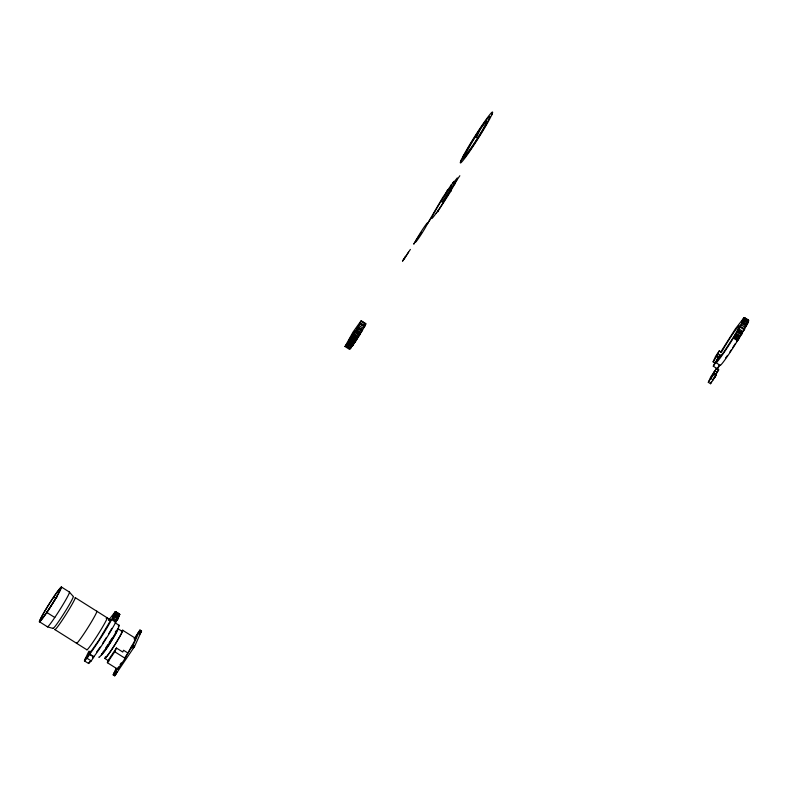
<?xml version="1.0" encoding="UTF-8"?>
<svg xmlns="http://www.w3.org/2000/svg" width="788" height="788" viewBox="0 0 788 788"><rect width="100%" height="100%" fill="white"/><g stroke="black" fill="none" stroke-linecap="round" stroke-linejoin="round"><path stroke-width="1.18" d="M90.088 651.213L87.271 656.788L98.569 640.664L109.552 622.165A19.099 1.251 -57.7 0 0 109.788 620.018M715.888 362.362L715.79 362.844A24.891 1.635 -57.7 0 0 733.382 338.072L738.208 330.497L742.355 333.117L737.538 340.692A24.891 1.635 -57.7 0 1 719.937 365.465L715.888 362.362L718.971 357.791L716.696 356.235L719.247 350.896L721.453 352.285L722.429 350.532A19.099 1.251 -57.7 0 1 737.686 327.197A19.099 1.251 -57.7 0 1 733.579 336.988L723.364 352.768L718.971 357.791M350.768 339.057L355.349 341.805L359.761 334.693L355.349 331.906L350.364 339.342L347.961 343.292L352.374 346.08L355.398 341.263L351.803 339.096M746.344 325.306L747.979 322.587L743.833 319.967L742.05 322.45L744.433 317.584L748.58 320.204L747.536 322.125M747.428 322.972L748.59 320.903L744.168 318.204M359.761 334.693L364.814 326.134L360.402 323.346L358.954 325.217L361.2 320.765L365.612 323.553L364.874 324.843M364.814 326.134L363.376 328.005L365.799 323.858L360.983 320.933L353.044 332.063L345.026 346.513L347.449 343.154L345.873 345.942L350.286 348.729L353.231 344.297L352.374 346.08M108.734 619.851L108.941 619.289L108.37 620.087M134.039 638.891L139.998 630.055L141.544 631.03L134.62 646.377L114.733 675.828L113.186 674.853L116.88 668.677M115.442 674.508C117.816 670.332 116.279 675.306 113.896 673.533M137.89 633.463L139.328 631.277L134.689 638.93A16.755 1.103 -57.7 0 1 130.503 648.199L125.164 658.335L117.776 669.268L107.385 662.708L109.069 658.985L116.447 648.041L122.761 652.031L123.558 650.258L127.646 652.838M349.36 339.392L350.187 338.082L349.36 339.411M460.468 162.023L463.551 156.94M711.958 376.723L712.697 375.502L711.869 376.831M708.323 382.328L714.204 373.019L716.41 374.418L716.213 375.305L710.53 383.726L708.323 382.328L710.806 376.822L716.489 368.41L718.695 369.799L714.204 377.048M355.181 341.844L355.398 341.263M347.961 343.292L348.818 341.509L345.873 345.942M114.959 613.763L119.283 615.96L118.535 617.319L114.388 614.709L114.959 613.763L119.106 616.383M720.035 364.972L717.435 368.823L713.288 366.203L715.307 363.219L713.101 361.82L715.563 356.353L719.247 350.896M716.962 359.535L716.105 361.446L720.045 354.974L717.838 353.576M47.063 611.852L46.797 612.453L54.786 617.496M54.076 596.319L53.811 596.92L56.046 598.319A19.109 1.251 -57.7 0 1 57.278 596.516M107.385 662.708L114.762 651.774L116.447 648.041M116.151 668.283L113.186 674.853L118.19 667.446M114.733 675.828L116.713 671.445M117.776 669.268L119.027 666.51M438.62 209.638L437.586 211.923L451.071 190.824L450.421 191.405L455.336 183.082L453.996 184.816L456.459 180.836L456.705 180.285L454.922 182.777L457.306 177.901L452.775 183.525L453.858 181.407L450.913 185.958L451.603 184.431L442.629 197.67L427.401 223.782L432.316 216.503M445.358 194.705L447.633 189.672M476.405 137.585L479.774 130.118M713.288 366.203L715.277 361.8M710.53 383.726L711.525 381.52M717.435 368.823L718.932 365.524M742.463 322.765L739.587 327.444L740.464 326.409L744.709 328.951L743.734 330.064L746.62 325.385L742.463 322.765L741.124 324.498L743.833 319.967M745.537 326.547L745.281 327.119L746.62 325.385M746.453 324.508L746.197 325.07L747.979 322.587M405.249 256.632L402.491 261.212L410.371 249.432M464.418 155.009L465.383 153.079A24.822 1.625 -57.7 0 1 487.211 118.949A24.822 1.625 -57.7 0 1 480.03 134.846A24.822 1.625 -57.7 0 1 463.117 158.102M714.204 373.019L711.14 377.57L716.489 368.41M84.424 660.876L87.104 658.295L90.531 652.986A24.891 1.635 -57.7 0 0 111.61 619.585L114.053 615.714L118.2 618.334L115.757 622.205A24.891 1.635 -57.7 0 1 94.688 655.606L91.25 660.915L88.571 663.496L84.424 660.876L86.828 656.916L84.858 659.635L88.936 651.115M362.569 330.231C355.171 327.178 357.801 328.724 360.402 323.346M350.286 348.729L351.783 346.09M738.208 330.497L737.548 331.088L740.464 326.409M738.169 329.975L742.326 332.595L744.709 328.951M359.722 334.841L355.181 331.955L358.077 327.404M714.214 377.915L714.903 376.891L714.568 377.531M110.832 630.095L111.807 628.361M748.098 320.411L743.941 317.791L742.237 320.696L744.433 317.584M108.98 619.801L115.343 611.557L119.628 614.148L117.737 617.3M132.069 646.495C130.434 649.273 136.511 640.26 130.503 648.199M115.472 611.537L113.639 614.768L115.55 611.961L119.707 614.581L117.648 618.078M108.586 633.936L110.35 630.961M139.259 631.296L139.998 630.055L133.073 645.402L124.977 657.389M115.55 611.961L113.403 615.802L115.137 613.34M88.571 663.496L89.773 661.516M92.531 658.216L93.683 656.315M139.811 633.749L140.865 632.222L139.89 633.936M736.465 341.687L737.735 339.608M106.429 637.443L102.716 643.284M350.286 347.872L351.33 346.218M404.205 258.996L408.558 252.111M419.787 235.051L413.71 244.152L417.541 237.621A11.534 0.758 -57.7 0 1 424.377 226.777A11.534 0.758 -57.7 0 1 427.766 222.846L426.712 225.181A11.534 0.758 -57.7 0 1 420.339 235.72A11.534 0.758 -57.7 0 1 415.512 242.133L416.468 239.572L421.59 232.371M351.458 346.385L349.508 349.37L345.026 346.513M356.58 328.586C357.949 326.596 355.358 330.497 356.737 328.527M732.525 347.971L735.194 343.765M364.302 325.395L364.726 324.735M114.388 614.709L112.576 617.684L114.053 615.714M117.304 619.24L116.722 620.304L118.2 618.334M113.925 673.612L115.334 671.327L116.851 672.43M134.177 646.574L133.202 648.288L134.354 646.327M729.905 351.931L731.215 349.951M139.555 633.976L141.544 631.03M462.733 156.999L465.383 153.079M120.052 664.688L121.283 662.866M491.633 115.018L492.254 114.112M441.989 202.171L459.837 175.744M713.101 361.82L716.765 356.403M720.596 352.236L735.303 329L743.941 317.791M717.582 358.629L720.045 354.974M747.379 321.977L748.58 320.204M716.095 373.66L718.695 369.799M713.347 378.959L716.41 374.418M118.624 616.147L119.707 614.581M364.864 325.198L365.799 323.858M356.501 338.574L356.974 337.894M747.871 321.928L748.59 320.903M100.155 647.106L96.658 651.952M118.417 617.152L119.283 615.96M725.512 358.097L727.511 355.388M741.695 333.708L742.355 333.117M132.719 645.786L134.62 646.377M119.628 614.148L115.343 611.557M53.121 628.479L47.556 626.874L39.567 621.83M744.453 317.712L748.6 320.332M744.325 318.638L748.482 321.258M744.059 319.091L748.206 321.711M743.586 320.509L747.733 323.129M742.897 321.603L747.044 324.223M742.197 322.686L746.482 325.533M742.06 323.563L746.206 326.183M741.232 324.814L745.389 327.434M740.109 327.148L744.266 329.768M738.908 328.931L743.064 331.551M737.972 330.615L742.119 333.235M737.647 331.452L741.794 334.073M737.075 332.309L741.222 334.93M736.15 333.56L740.296 336.18M735.953 333.826L740.099 336.446M735.381 334.999L739.538 337.619M735.243 335.018L739.577 337.816M734.751 336.309L738.908 338.929M734.13 337.156L738.277 339.776M733.697 337.707L737.854 340.327M733.382 338.072L737.538 340.692M716.962 355.506L719.168 356.905M716.696 356.235L719.414 357.949M715.08 371.099L717.287 372.488M713.938 373.748L716.213 375.305M710.924 378.476L713.13 379.875M361.278 321.425L365.691 324.213M360.352 322.922L364.765 325.71M360.057 323.75L364.47 326.537M359.988 324.144L364.401 326.931M359.032 325.592L363.455 328.379M358.107 326.921L362.519 329.709M357.939 327.178L362.362 329.965M357.939 327.522L362.362 330.31M357.506 328.557L361.919 331.344M356.698 329.699L361.111 332.487M356.077 330.467L360.49 333.255M355.93 330.684L360.352 333.462M355.358 331.63L359.781 334.407M355.102 332.536L359.515 335.324M354.334 333.767L358.747 336.555M353.792 334.417L358.215 337.205M353.576 334.526L357.988 337.313M353.448 334.693L357.87 337.471M352.817 335.678L357.23 338.466M352.571 336.102L356.984 338.879M352.354 336.634L356.767 339.421M352.147 337.037L356.56 339.825M351.684 337.875L356.107 340.662M350.926 339.017L355.349 341.805M350.364 339.342L354.787 342.13M350.099 339.776L354.511 342.563M349.537 340.81L353.95 343.598M349.202 341.391L353.615 344.179M348.582 342.435L352.994 345.223M348.148 342.425L349.911 343.538M348.188 342.721L350.837 344.395M347.35 343.775L351.763 346.562M346.937 344.435L351.349 347.222M346.247 345.508L350.66 348.296M345.725 345.656L350.138 348.444M115.56 612.118L119.707 614.739M116.299 613.025L119.412 614.985M138.836 631.877L140.382 632.853M113.728 616.137L116.841 618.097M113.708 616.393L117.855 619.013M112.861 617.713L117.008 620.333M112.182 618.738L116.328 621.358M61.316 586.942L69.305 591.985L73.166 596.329A19.011 1.251 -57.7 0 1 63.73 613.813A19.011 1.251 -57.7 0 1 52.963 628.115M111.61 619.585L115.757 622.205M111.029 620.235L75.067 597.531A19.011 1.251 -57.7 0 1 65.631 615.004A19.011 1.251 -57.7 0 1 54.864 629.317M115.048 622.766L119.067 625.308M122.652 630.233L135.428 638.29M117.964 628.696L122.012 631.257M132.148 646.682L133.694 647.657M114.762 651.774L125.164 658.335M104.991 658.561L108.921 661.043M55.022 629.681L86.975 649.844M89.674 654.06L93.831 656.68M89.507 654.345L93.654 656.956M114.358 673.041L115.905 674.016M87.104 658.295L91.25 660.915M69.305 591.985A20.626 1.349 -57.7 0 1 59.07 610.956A20.626 1.349 -57.7 0 1 47.388 626.47M46.492 613.576A19.109 1.251 -57.7 0 1 47.615 611.646M48.206 610.651A19.109 1.251 -57.7 0 1 55.406 599.274M118.23 626.036A19.011 1.251 -57.7 0 1 110.96 640.683A19.011 1.251 -57.7 0 1 98.874 657.084M106.183 618.422A19.011 1.251 -57.7 0 1 98.904 633.069A19.011 1.251 -57.7 0 1 86.818 649.479M96.697 611.183A19.011 1.251 -57.7 0 1 87.261 628.666A19.011 1.251 -57.7 0 1 76.495 642.969M115.688 631.129A12.411 0.818 -57.7 0 1 115.334 632.065M111.945 638.221A12.411 0.818 -57.7 0 1 110.852 640.014M110.29 640.92A12.411 0.818 -57.7 0 1 109.138 642.752M107.986 644.535A12.411 0.818 -57.7 0 1 105.799 647.775M115.767 631.828A12.411 0.818 -57.7 0 1 110.153 642.752A12.411 0.818 -57.7 0 1 103.484 651.154M121.332 631.848A15.543 1.024 -57.7 0 1 115.383 643.826A15.543 1.024 -57.7 0 1 105.503 657.231M117.284 629.297A15.543 1.024 -57.7 0 1 110.251 642.988A15.543 1.024 -57.7 0 1 101.898 653.508M121.923 630.873A16.755 1.103 -57.7 0 1 114.339 645.638A16.755 1.103 -57.7 0 1 105.336 656.975M351.32 336.456L355.191 330.487L351.32 336.456M461.167 160.151L460.32 162.417A30.062 1.97 -57.7 0 0 480.798 134.265A30.062 1.97 -57.7 0 0 489.486 115.018A30.062 1.97 -57.7 0 0 463.058 156.339L461.167 160.151M466.457 152.645L466.181 153.364A19.099 1.251 -57.7 0 0 479.193 135.477A19.099 1.251 -57.7 0 0 484.719 123.243A19.099 1.251 -57.7 0 0 467.924 149.503L463.383 157.186L466.457 152.645M713.534 373.098L714.352 371.857L713.534 373.098M716.558 373.256L715.898 374.349L716.548 373.236M44.217 616.186A20.626 1.349 -57.7 0 0 61.484 587.346A20.626 1.349 -57.7 0 0 45.625 609.636A20.626 1.349 -57.7 0 0 44.217 616.186M44.68 615.32A19.109 1.251 -57.7 0 0 60.666 588.597A19.109 1.251 -57.7 0 0 45.98 609.252A19.109 1.251 -57.7 0 0 44.68 615.32M436.227 213.095A19.099 1.251 -57.7 0 0 452.214 186.392A19.099 1.251 -57.7 0 0 437.527 207.027A19.099 1.251 -57.7 0 0 436.227 213.095"/></g></svg>
